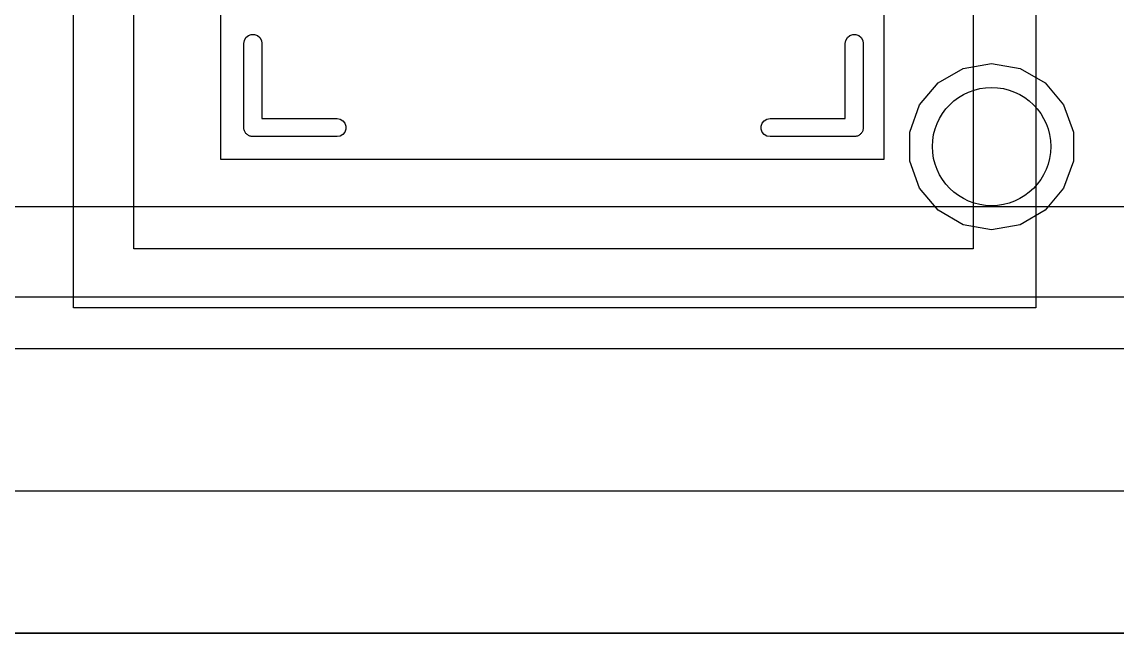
# Model space of a CAD drawing. Header units: millimetres. Extents: x 71 to 299, y 93 to 256.
# Drawn here: x 193.72 to 216.85, y 103.76 to 116.66 of the extents above; entities that cross this region are included whole.
import ezdxf

# ---------------------------------------------------------------- set-up
doc = ezdxf.new("R2010")
doc.units = ezdxf.units.MM
for name, color, linetype in [('BLACK', 7, 'Continuous'), ('PCB', 4, 'Continuous'), ('PCB_参照', 4, 'Continuous'), ('プレート', 6, 'Continuous'), ('上壁', 4, 'Continuous'), ('下壁1', 142, 'Continuous'), ('下壁2', 2, 'Continuous'), ('物理キー', 7, 'Continuous'), ('裏面', 3, 'Continuous')]:
    doc.layers.add(name, color=color, linetype=linetype)
doc.layers.add('化粧板', color=1, linetype='Continuous', transparency=0.6)
doc.layers.add('補助線', color=4, linetype='Continuous', transparency=0.6)

# ---------------------------------------------------------------- blocks, each defined once
blk = doc.blocks.new('PCB外形')
at = {"layer": 'BLACK'}
blk.add_line((36, -145.925), (202.925, -145.925), dxfattribs=at)
blk = doc.blocks.new('PCB詳細')
at = {"layer": 'BLACK'}
for p, q in [((134.209, -140.572), (134.221, -140.507)), ((134.209, -142.35), (134.209, -140.572)), ((134.221, -140.507), (134.254, -140.45)), ((134.254, -140.45), (134.305, -140.407)), ((134.305, -140.407), (134.367, -140.384)), ((134.367, -140.384), (134.433, -140.384)), ((134.433, -140.384), (134.495, -140.407)), ((134.495, -140.407), (134.546, -140.45)), ((134.546, -140.45), (134.579, -140.507)), ((134.579, -140.507), (134.59, -140.572)), ((134.59, -140.572), (134.59, -142.159)), ((146.909, -140.572), (146.921, -140.507)), ((146.909, -142.159), (146.909, -140.572)), ((146.921, -140.507), (146.954, -140.45)), ((146.954, -140.45), (147.005, -140.407)), ((147.005, -140.407), (147.067, -140.384)), ((147.067, -140.384), (147.133, -140.384)), ((147.133, -140.384), (147.195, -140.407)), ((147.195, -140.407), (147.246, -140.45)), ((147.246, -140.45), (147.279, -140.507)), ((147.279, -140.507), (147.29, -140.572)), ((147.29, -140.572), (147.29, -142.35)), ((149.399, -141.099), (150, -140.993)), ((150, -140.993), (150.601, -141.099)), ((148.871, -141.404), (149.399, -141.099)), ((150.601, -141.099), (151.129, -141.404)), ((148.479, -141.872), (148.871, -141.404)), ((151.129, -141.404), (151.521, -141.872)), ((148.27, -142.445), (148.479, -141.872)), ((151.521, -141.872), (151.73, -142.445)), ((134.59, -142.159), (136.178, -142.159)), ((136.178, -142.159), (136.243, -142.171)), ((136.243, -142.171), (136.3, -142.204)), ((136.3, -142.204), (136.343, -142.255)), ((145.157, -142.255), (145.2, -142.204)), ((145.2, -142.204), (145.257, -142.171)), ((145.257, -142.171), (145.322, -142.159)), ((145.322, -142.159), (146.909, -142.159)), ((134.212, -142.366), (134.209, -142.35)), ((134.212, -142.383), (134.212, -142.366)), ((134.218, -142.399), (134.212, -142.383)), ((134.221, -142.415), (134.218, -142.399)), ((134.229, -142.43), (134.221, -142.415)), ((134.235, -142.445), (134.229, -142.43)), ((134.246, -142.458), (134.235, -142.445)), ((134.254, -142.472), (134.246, -142.458)), ((136.343, -142.445), (136.3, -142.496)), ((136.343, -142.255), (136.366, -142.317)), ((136.366, -142.383), (136.343, -142.445)), ((136.366, -142.317), (136.366, -142.383)), ((145.134, -142.317), (145.157, -142.255)), ((145.134, -142.383), (145.134, -142.317)), ((145.157, -142.445), (145.134, -142.383)), ((145.2, -142.496), (145.157, -142.445)), ((147.254, -142.458), (147.246, -142.472)), ((147.265, -142.445), (147.254, -142.458)), ((147.271, -142.43), (147.265, -142.445)), ((147.279, -142.415), (147.271, -142.43)), ((147.282, -142.399), (147.279, -142.415)), ((147.288, -142.383), (147.282, -142.399)), ((147.29, -142.35), (147.288, -142.366)), ((147.288, -142.366), (147.288, -142.383)), ((148.27, -143.055), (148.27, -142.445)), ((151.73, -142.445), (151.73, -143.055)), ((134.267, -142.483), (134.254, -142.472)), ((134.278, -142.496), (134.267, -142.483)), ((134.292, -142.504), (134.278, -142.496)), ((134.305, -142.515), (134.292, -142.504)), ((134.32, -142.521), (134.305, -142.515)), ((134.335, -142.529), (134.32, -142.521)), ((134.351, -142.532), (134.335, -142.529)), ((134.367, -142.538), (134.351, -142.532)), ((134.384, -142.538), (134.367, -142.538)), ((134.4, -142.54), (134.384, -142.538)), ((136.178, -142.54), (134.4, -142.54)), ((136.243, -142.529), (136.178, -142.54)), ((136.3, -142.496), (136.243, -142.529)), ((145.257, -142.529), (145.2, -142.496)), ((145.322, -142.54), (145.257, -142.529)), ((147.1, -142.54), (145.322, -142.54)), ((147.116, -142.538), (147.1, -142.54)), ((147.133, -142.538), (147.116, -142.538)), ((147.149, -142.532), (147.133, -142.538)), ((147.165, -142.529), (147.149, -142.532)), ((147.18, -142.521), (147.165, -142.529)), ((147.195, -142.515), (147.18, -142.521)), ((147.208, -142.504), (147.195, -142.515)), ((147.222, -142.496), (147.208, -142.504)), ((147.233, -142.483), (147.222, -142.496)), ((147.246, -142.472), (147.233, -142.483)), ((148.479, -143.628), (148.27, -143.055)), ((151.73, -143.055), (151.521, -143.628)), ((148.871, -144.096), (148.479, -143.628)), ((151.521, -143.628), (151.129, -144.096)), ((149.399, -144.401), (148.871, -144.096)), ((151.129, -144.096), (150.601, -144.401)), ((150, -144.507), (149.399, -144.401)), ((150.601, -144.401), (150, -144.507))]:
    blk.add_line(p, q, dxfattribs=at)
blk.add_circle((150, -142.75), 1.25, dxfattribs=at)
at = {"linetype": 'ByBlock'}
blk.add_blockref('PCB外形', (0, 0), dxfattribs=at)
blk = doc.blocks.new('A$C28663')
at = {"layer": 'PCB'}
blk.add_blockref('PCB詳細', (-35.075, 145.925), dxfattribs=at)

msp = doc.modelspace()

# ---------------------------------------------------------------- linework, layer by layer
at = {"layer": 'プレート'}
msp.add_lwpolyline([(268.277, 103.757, 0.414214), (274.277, 109.757), (274.277, 206.757), (92.172, 206.757), (92.172, 109.757, 0.414214), (98.172, 103.757)], format="xyb", close=True, dxfattribs=at)
msp.add_lwpolyline([(197.922, 113.757), (197.922, 127.757), (211.922, 127.757), (211.922, 113.757)], close=True, dxfattribs=at)
msp.add_circle((214.199, 114.032), 1.25, dxfattribs=at)
at = {"layer": '上壁'}
msp.add_lwpolyline([(98.172, 103.757), (268.277, 103.757, 0.414214), (274.277, 109.757), (92.172, 109.757, 0.414214)], format="xyb", close=True, dxfattribs=at)
at = {"layer": '下壁1'}
msp.add_lwpolyline([(98.172, 103.757), (268.277, 103.757, 0.414214), (274.277, 109.757), (92.172, 109.757, 0.414214)], format="xyb", close=True, dxfattribs=at)
at = {"layer": '下壁2'}
msp.add_lwpolyline([(98.172, 103.757), (268.277, 103.757, 0.414214), (274.277, 109.757), (92.172, 109.757, 0.414214)], format="xyb", close=True, dxfattribs=at)
at = {"layer": '化粧板'}
msp.add_lwpolyline([(268.277, 103.757), (98.172, 103.757, -0.414214), (92.172, 109.757), (92.172, 229.63, -0.414214), (98.172, 235.63), (268.277, 235.63, -0.414214), (274.277, 229.63), (274.277, 109.757, -0.414214)], format="xyb", close=True, dxfattribs=at)
msp.add_lwpolyline([(177.088, 110.625), (99.808, 110.625), (99.808, 149.872), (109.308, 149.872), (109.308, 167.594), (104.558, 167.594), (104.558, 187.872), (114.058, 187.872), (114.058, 206.874), (267.333, 206.874), (267.287, 129.557), (215.135, 129.588), (215.135, 110.625), (194.808, 110.625), (194.808, 129.594), (177.088, 129.594)], close=True, dxfattribs=at)
at = {"layer": '物理キー', "color": 7}
msp.add_lwpolyline([(196.088, 129.594), (213.81, 129.594), (213.81, 111.872), (196.088, 111.872), (196.088, 129.594)], close=True, dxfattribs=at)
at = {"layer": '裏面'}
msp.add_lwpolyline([(268.277, 103.757), (98.172, 103.757, -0.414214), (92.172, 109.757), (92.172, 229.63, -0.414214), (98.172, 235.63), (268.277, 235.63, -0.414214), (274.277, 229.63), (274.277, 109.757, -0.414214)], format="xyb", close=True, dxfattribs=at)
msp.add_circle((214.199, 114.032), 1.25, dxfattribs=at)
at = {"layer": '補助線'}
for p, q in [((298.732, 112.757), (71.224, 112.757)), ((298.732, 109.757), (71.224, 109.757)), ((298.732, 106.757), (71.224, 106.757)), ((298.732, 103.757), (71.224, 103.757))]:
    msp.add_line(p, q, dxfattribs=at)

# ---------------------------------------------------------------- block references
at = {"layer": 'PCB_参照'}
msp.add_blockref('A$C28663', (99.274, 110.857), dxfattribs=at)

doc.saveas('drawing.dxf')
